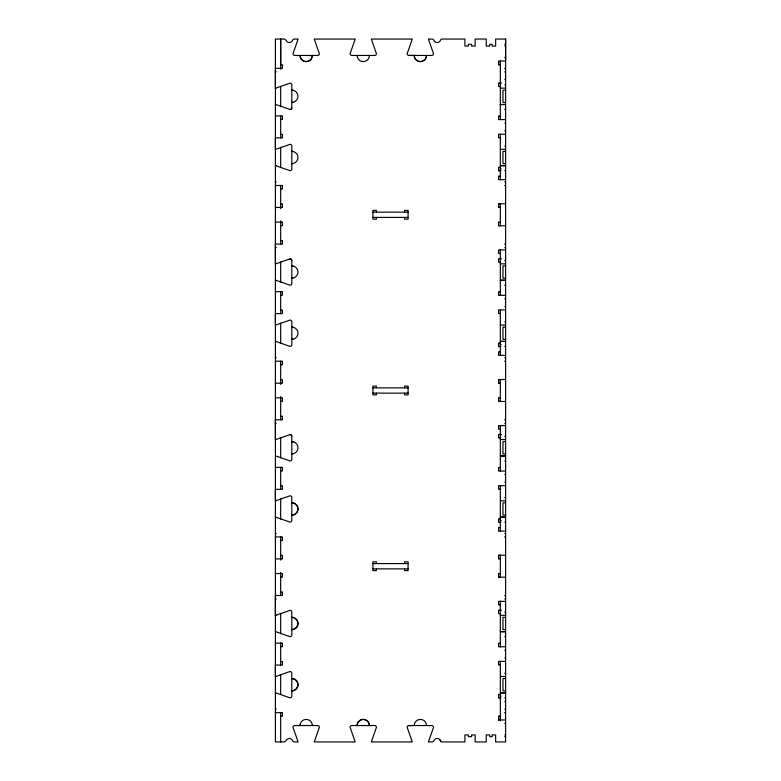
<?xml version="1.0" encoding="UTF-8"?>
<svg xmlns="http://www.w3.org/2000/svg" width="781" height="781" viewBox="0 0 781 781"><rect width="100%" height="100%" fill="white"/><g stroke="black" fill="none" stroke-linecap="round" stroke-linejoin="round"><path stroke-width="1.17" d="M275.4 692.835A1.757 1.757 0 0 1 275.898 692.913L290.044 697.863A1.757 1.757 0 0 0 291.801 696.105L291.801 673.261A1.757 1.757 0 0 0 290.044 671.504L275.898 676.453A1.757 1.757 0 0 1 275.4 676.522L275.4 665.07L282.429 665.07L282.429 661.556L280.672 661.556M275.4 631.653A1.757 1.757 0 0 1 275.898 631.722L290.044 636.671A1.757 1.757 0 0 0 291.801 634.914L291.801 612.07A1.757 1.757 0 0 0 290.044 610.312L275.898 615.262A1.757 1.757 0 0 1 275.4 615.34L275.4 595.512L282.429 595.512L282.429 591.998L280.672 591.998M275.4 517.11A1.757 1.757 0 0 1 275.898 517.188L290.044 522.138A1.757 1.757 0 0 0 291.801 520.38L291.801 497.536A1.757 1.757 0 0 0 290.044 495.779L275.898 500.728A1.757 1.757 0 0 1 275.4 500.797L275.4 489.345L282.429 489.345L282.429 485.831L280.672 485.831M275.4 104.478A1.757 1.757 0 0 1 275.898 104.547L290.044 109.496A1.757 1.757 0 0 0 291.801 107.739L291.801 84.895A1.757 1.757 0 0 0 290.044 83.137L275.898 88.087A1.757 1.757 0 0 1 275.4 88.165L275.4 68.337L282.429 68.337L282.429 64.823L280.672 64.823L280.672 39.05L280.672 69.216M505.6 39.05L505.6 741.95L495.642 741.95L495.642 734.921L492.128 734.921L492.128 736.678L489.755 736.678L489.755 734.921L486.241 734.921L486.241 741.95L475.141 741.95L475.141 734.921L471.626 734.921L471.626 736.678L468.405 736.678L468.405 734.921L464.89 734.921L464.89 741.95L442.144 741.95A1.757 1.757 0 0 1 440.494 740.778A3.514 3.514 0 0 0 433.865 740.778L432.723 741.872L428.505 741.95A1.757 1.757 0 0 1 428.574 741.452L433.523 727.306A1.757 1.757 0 0 0 431.766 725.549L408.922 725.549A1.757 1.757 0 0 0 407.165 727.306L412.114 741.452A1.767 1.767 0 0 1 412.183 741.95L371.424 741.95A1.757 1.757 0 0 1 371.492 741.452L376.442 727.306A1.757 1.757 0 0 0 374.685 725.549L351.84 725.549A1.757 1.757 0 0 0 350.083 727.306L355.033 741.452A1.767 1.767 0 0 1 355.101 741.95L314.343 741.95A1.757 1.757 0 0 1 314.411 741.452L319.361 727.306A1.757 1.757 0 0 0 317.603 725.549L294.759 725.549A1.757 1.757 0 0 0 293.002 727.306L297.951 741.452A1.767 1.767 0 0 1 298.02 741.95L294.32 741.95A1.757 1.757 0 0 1 292.66 740.778A3.514 3.514 0 0 0 286.031 740.778L284.382 741.95L275.4 741.95L275.4 39.05L284.382 39.05L286.031 40.221A3.514 3.514 0 0 0 292.66 40.221A1.757 1.757 0 0 1 294.32 39.05L298.03 39.05A1.767 1.767 0 0 1 297.951 39.548L293.002 53.694A1.757 1.757 0 0 0 294.759 55.451L317.603 55.451A1.757 1.757 0 0 0 319.361 53.694L314.411 39.548A1.757 1.757 0 0 1 314.343 39.05L355.111 39.05A1.767 1.767 0 0 1 355.033 39.548L350.083 53.694A1.757 1.757 0 0 0 351.84 55.451L374.685 55.451A1.757 1.757 0 0 0 376.442 53.694L371.492 39.548A1.757 1.757 0 0 1 371.424 39.05L412.192 39.05A1.767 1.767 0 0 1 412.114 39.548L407.165 53.694A1.757 1.757 0 0 0 408.922 55.451L431.766 55.451A1.757 1.757 0 0 0 433.523 53.694L428.574 39.548A1.757 1.757 0 0 1 428.496 39.05L432.723 39.128L433.865 40.221A3.514 3.514 0 0 0 439.996 41.149L440.738 39.753A1.757 1.757 0 0 1 442.144 39.05L464.89 39.05L464.89 46.079L468.405 46.079L468.405 44.322L471.626 44.322L471.626 46.079L475.141 46.079L475.141 39.05L486.241 39.05L486.241 46.079L489.755 46.079L489.755 44.322L492.128 44.322L492.128 46.079L495.642 46.079L495.642 39.05L505.6 39.05L505.6 61.016L498.571 61.016L498.571 64.53L500.328 64.53M275.898 280.272A1.757 1.757 0 0 0 275.4 280.203A1.767 1.767 0 0 1 275.898 280.272L290.044 285.221A1.757 1.757 0 0 0 291.801 283.464L291.801 260.62A1.757 1.757 0 0 0 290.044 258.862L275.898 263.812A1.757 1.757 0 0 1 275.4 263.89L275.4 244.062L282.429 244.062L282.429 240.548L280.672 240.548M275.4 455.928A1.757 1.757 0 0 1 275.898 455.997L290.044 460.946A1.757 1.757 0 0 0 291.801 459.189L291.801 436.345A1.757 1.757 0 0 0 290.044 434.587L275.898 439.537A1.757 1.757 0 0 1 275.4 439.615L275.4 419.787L282.429 419.787L282.429 416.273L280.672 416.273M408.6 725.578L414.194 725.549A6.15 6.15 0 0 1 420.344 719.399A6.15 6.15 0 0 1 426.494 725.549M504.721 44.322L505.6 44.322M504.721 46.079L505.6 46.079M504.721 57.501L505.6 57.501M498.571 61.601L500.328 61.601M498.571 64.823L500.328 64.823M504.546 68.337L505.6 68.337M275.4 71.852L276.279 71.852M504.721 71.852L505.6 71.852M504.721 79.467L505.6 79.467M500.914 82.981L498.571 82.981L498.571 86.496L500.328 86.496M500.328 83.137L501.207 83.137M504.721 84.895L505.6 84.895M500.328 88.165L505.6 88.087M505.6 90.166L502.964 90.166L502.964 102.467L505.6 102.467M500.328 104.478L505.6 104.478M500.328 104.547L504.721 104.547M504.721 109.496L505.6 109.496M275.4 115.93L282.429 115.93L282.429 119.444L280.672 119.444M500.328 116.076L498.571 116.076L498.571 119.591L505.6 119.591M504.721 123.105L505.6 123.105M504.721 130.72L505.6 130.72M505.6 134.234L498.571 134.234L498.571 137.749L500.328 137.749M280.672 134.381L282.429 134.381L282.429 137.895L275.4 137.895L275.4 149.347A1.757 1.757 0 0 0 275.898 149.278L290.044 144.329A1.757 1.757 0 0 1 291.801 146.086L291.801 168.93A1.757 1.757 0 0 1 290.044 170.688L275.898 165.738A1.767 1.767 0 0 0 275.4 165.66A1.757 1.757 0 0 1 275.898 165.738M504.721 146.086L505.6 146.086M500.328 149.347L505.6 149.278M505.6 151.358L502.964 151.358L502.964 163.659L505.6 163.659M505.6 165.66L500.328 165.66L504.721 165.738M500.328 167.329L498.571 167.329L498.571 170.844L500.914 170.844M500.328 168.93L501.207 168.93M504.721 170.688L505.6 170.688M500.328 176.115L498.571 176.115L498.571 179.63L505.6 179.63M275.4 181.973L276.279 181.973M504.721 181.973L505.6 181.973M275.4 185.487L282.429 185.487L282.429 189.002L280.672 189.002M504.546 185.487L505.6 185.487M505.6 203.792L498.571 203.792L498.571 207.453M280.672 203.939L282.429 203.939L282.429 207.453L275.4 207.453M498.571 203.939L500.328 203.939M498.571 207.307L500.328 207.307M372.928 212.139L408.072 212.139M372.928 217.411L408.072 217.411M275.4 222.097L282.429 222.097L282.429 225.611L280.672 225.611M498.571 222.243L500.328 222.243M498.571 225.611L500.328 225.611M505.6 225.758L498.571 225.758L498.571 222.097M504.546 244.062L505.6 244.062M275.4 247.577L276.279 247.577M504.721 247.577L505.6 247.577M505.6 249.92L498.571 249.92L498.571 253.435L500.328 253.435M500.914 258.706L498.571 258.706L498.571 262.221L500.328 262.221M500.328 258.862L501.207 258.862M504.721 260.62L505.6 260.62M500.328 263.89L505.6 263.812M505.6 265.891L502.964 265.891L502.964 278.192L505.6 278.192M500.328 280.203L505.6 280.203M500.328 280.272L504.721 280.272M504.721 285.221L505.6 285.221M275.4 291.655L282.429 291.655L282.429 295.169L280.672 295.169M500.328 291.801L498.571 291.801L498.571 295.316L505.6 295.316M504.721 298.83L505.6 298.83M504.721 306.445L505.6 306.445M505.6 309.959L498.571 309.959L498.571 313.474L500.328 313.474M280.672 310.106L282.429 310.106L282.429 313.62L275.4 313.62L275.4 325.072A1.757 1.757 0 0 0 275.898 325.003L290.044 320.054A1.757 1.757 0 0 1 291.801 321.811L291.801 344.655A1.757 1.757 0 0 1 290.044 346.413L275.898 341.463A1.767 1.767 0 0 0 275.4 341.385A1.757 1.757 0 0 1 275.898 341.463M504.721 321.811L505.6 321.811M500.328 325.072L505.6 325.003M505.6 327.083L502.964 327.083L502.964 339.384L505.6 339.384M505.6 341.385L500.328 341.385L504.721 341.463M500.328 343.054L498.571 343.054L498.571 346.569L500.914 346.569M500.328 344.655L501.207 344.655M504.721 346.413L505.6 346.413M500.328 351.84L498.571 351.84L498.571 355.355L505.6 355.355M275.4 357.698L276.279 357.698M504.721 357.698L505.6 357.698M275.4 361.212L282.429 361.212L282.429 364.727L280.672 364.727M504.546 361.212L505.6 361.212M505.6 379.517L498.571 379.517L498.571 383.178M280.672 379.664L282.429 379.664L282.429 383.178L275.4 383.178M498.571 379.664L500.328 379.664M498.571 383.032L500.328 383.032M372.928 387.864L408.072 387.864M372.928 393.136L408.072 393.136M275.4 397.822L282.429 397.822L282.429 401.336L280.672 401.336M498.571 397.968L500.328 397.968M498.571 401.336L500.328 401.336M505.6 401.483L498.571 401.483L498.571 397.822M504.546 419.787L505.6 419.787M275.4 423.302L276.279 423.302M504.721 423.302L505.6 423.302M505.6 425.645L498.571 425.645L498.571 429.159L500.328 429.159M500.914 434.431L498.571 434.431L498.571 437.946L500.328 437.946M500.328 434.587L501.207 434.587M504.721 436.345L505.6 436.345M500.328 439.615L505.6 439.537M505.6 441.616L502.964 441.616L502.964 453.917L505.6 453.917M500.328 455.928L505.6 455.928M500.328 455.997L504.721 455.997M504.721 460.946L505.6 460.946M275.4 467.38L282.429 467.38L282.429 470.894L280.672 470.894M500.328 467.526L498.571 467.526L498.571 471.041L505.6 471.041M504.721 474.555L505.6 474.555M504.721 482.17L505.6 482.17M505.6 485.684L498.571 485.684L498.571 489.199L500.328 489.199M504.721 497.536L505.6 497.536M500.328 500.797L505.6 500.797M505.6 502.808L502.964 502.808L502.964 515.109L505.6 515.109M505.6 517.11L500.328 517.11L504.721 517.188M500.328 518.779L498.571 518.779L498.571 522.294L500.914 522.294M500.328 520.38L501.207 520.38M504.721 522.138L505.6 522.138M500.328 527.565L498.571 527.565L498.571 531.08L505.6 531.08M275.4 533.423L276.279 533.423M504.721 533.423L505.6 533.423M275.4 536.938L282.429 536.938L282.429 540.452L280.672 540.452M504.546 536.938L505.6 536.938M505.6 555.242L498.571 555.242L498.571 558.903M280.672 555.389L282.429 555.389L282.429 558.903L275.4 558.903M498.571 555.389L500.328 555.389M498.571 558.757L500.328 558.757M372.928 563.589L408.072 563.589M372.928 568.861L408.072 568.861M275.4 573.547L282.429 573.547L282.429 577.061L280.672 577.061M498.571 573.693L500.328 573.693M498.571 577.061L500.328 577.061M505.6 577.208L498.571 577.208L498.571 573.547M504.546 595.512L505.6 595.512M275.4 599.027L276.279 599.027M504.721 599.027L505.6 599.027M505.6 601.37L498.571 601.37L498.571 604.885L500.328 604.885M500.914 610.156L498.571 610.156L498.571 613.671L500.328 613.671M500.328 610.312L501.207 610.312M504.721 612.07L505.6 612.07M500.328 615.34L505.6 615.262M505.6 617.341L502.964 617.341L502.964 629.642L505.6 629.642M500.328 631.653L505.6 631.653M500.328 631.722L504.721 631.722M504.721 636.671L505.6 636.671M275.4 643.105L282.429 643.105L282.429 646.619L280.672 646.619M500.328 643.251L498.571 643.251L498.571 646.766L505.6 646.766M504.721 650.28L505.6 650.28M504.721 657.895L505.6 657.895M505.6 661.409L498.571 661.409L498.571 664.924L500.328 664.924M504.721 673.261L505.6 673.261M500.328 676.522L505.6 676.453M505.6 678.533L502.964 678.533L502.964 690.834L505.6 690.834M505.6 692.835L500.328 692.835L504.721 692.913M500.328 694.504L498.571 694.504L498.571 698.019L500.914 698.019M500.328 696.105L501.207 696.105M504.721 697.863L505.6 697.863M504.721 701.533L505.6 701.533M275.4 709.148L276.279 709.148M504.721 709.148L505.6 709.148M275.4 712.662L282.429 712.662L282.429 716.177L280.672 716.177M504.546 712.662L505.6 712.662M498.571 716.177L500.328 716.177M500.328 716.47L498.571 716.47L498.571 720.277M498.571 719.399L500.328 719.399M498.571 719.984L505.6 719.984M504.721 723.499L505.6 723.499M504.721 734.921L505.6 734.921M504.721 736.678L505.6 736.678M408.6 55.422L414.194 55.451A6.15 6.15 0 0 0 420.344 61.601A6.15 6.15 0 0 0 426.494 55.451A6.15 6.15 0 0 1 420.344 61.601A6.15 6.15 0 0 1 414.194 55.451M439.996 739.851L440.738 741.247M500.328 61.016L500.328 119.591M500.328 134.234L500.328 179.796M500.328 203.792L500.328 225.758M500.328 249.754L500.328 295.316M500.328 309.959L500.328 355.521M500.328 379.517L500.328 401.483M500.328 425.479L500.328 471.041M500.328 485.684L500.328 531.246M500.328 555.242L500.328 577.208M500.328 601.204L500.328 646.766M500.328 661.409L500.328 720.863M404.558 212.139L404.558 210.382L408.072 210.382L408.072 219.168L404.558 219.168L404.558 217.411M404.558 387.864L404.558 386.107L408.072 386.107L408.072 394.893L404.558 394.893L404.558 393.136M404.558 563.589L404.558 561.832L408.072 561.832L408.072 570.618L404.558 570.618L404.558 568.861M376.442 212.139L376.442 210.382L372.928 210.382L372.928 219.168L376.442 219.168L376.442 217.411M376.442 387.864L376.442 386.107L372.928 386.107L372.928 394.893L376.442 394.893L376.442 393.136M376.442 563.589L376.442 561.832L372.928 561.832L372.928 570.618L376.442 570.618L376.442 568.861M280.672 86.515L280.672 106.528M280.672 115.93L280.672 137.895M280.672 147.375L280.672 167.661M280.672 185.487L280.672 208.673M280.672 220.877L280.672 244.062M280.672 261.889L280.672 282.175M280.672 291.655L280.672 313.62M280.672 323.1L280.672 343.386M280.672 361.212L280.672 384.398M280.672 396.602L280.672 419.787M280.672 437.614L280.672 457.9M280.672 467.38L280.672 489.345M280.672 498.825L280.672 519.111M280.672 536.938L280.672 560.123M280.672 572.327L280.672 595.512M280.672 613.339L280.672 633.625M280.672 643.105L280.672 665.07M280.672 674.472L280.672 694.485M280.672 712.662L280.672 741.95M291.801 107.739A1.757 1.757 0 0 1 290.044 109.496M275.898 88.087A1.767 1.767 0 0 1 275.4 88.165M292.358 90.196A6.15 6.15 0 0 0 291.801 90.166A6.15 6.15 0 0 1 297.951 96.317A6.15 6.15 0 0 1 291.801 102.467A6.15 6.15 0 0 0 292.358 102.448M290.044 258.862A1.757 1.757 0 0 1 291.801 260.62M275.898 500.728A1.767 1.767 0 0 1 275.4 500.797M290.044 434.587A1.757 1.757 0 0 1 291.801 436.345M292.358 441.646A6.15 6.15 0 0 0 291.801 441.616A6.15 6.15 0 0 1 297.951 447.767A6.15 6.15 0 0 1 291.801 453.917A6.15 6.15 0 0 0 292.358 453.898M275.898 676.453A1.767 1.767 0 0 1 275.4 676.522M275.898 615.262A1.767 1.767 0 0 1 275.4 615.34M369.413 55.451A6.15 6.15 0 0 1 363.263 61.601A6.15 6.15 0 0 1 357.112 55.451M292.924 339.276A6.15 6.15 0 0 1 291.801 339.384A6.15 6.15 0 0 0 297.951 333.233A6.15 6.15 0 0 0 291.801 327.083A6.15 6.15 0 0 1 292.924 327.18M292.924 278.095A6.15 6.15 0 0 1 291.801 278.192A6.15 6.15 0 0 0 297.951 272.042A6.15 6.15 0 0 0 291.801 265.891A6.15 6.15 0 0 1 292.924 265.999M292.924 453.82A6.15 6.15 0 0 1 291.801 453.917M291.801 441.616A6.15 6.15 0 0 1 292.924 441.724M300.06 724.993A6.15 6.15 0 0 0 300.031 725.549A6.15 6.15 0 0 1 306.181 719.399A6.15 6.15 0 0 1 312.332 725.549A6.15 6.15 0 0 0 312.302 724.993M292.924 163.551A6.15 6.15 0 0 1 291.801 163.659A6.15 6.15 0 0 0 297.951 157.508A6.15 6.15 0 0 0 291.801 151.358A6.15 6.15 0 0 1 292.924 151.455M292.924 102.37A6.15 6.15 0 0 1 291.801 102.467M291.801 90.166A6.15 6.15 0 0 1 292.924 90.274M297.951 508.958A6.15 6.15 0 0 0 291.801 502.808A6.15 6.15 0 0 1 297.951 508.958A6.15 6.15 0 0 1 291.801 515.109A6.15 6.15 0 0 0 297.951 508.958M297.951 623.492A6.15 6.15 0 0 0 291.801 617.341A6.15 6.15 0 0 1 297.951 623.492A6.15 6.15 0 0 1 291.801 629.642A6.15 6.15 0 0 0 297.951 623.492M297.951 684.683A6.15 6.15 0 0 0 291.801 678.533A6.15 6.15 0 0 1 297.951 684.683A6.15 6.15 0 0 1 291.801 690.834A6.15 6.15 0 0 0 297.951 684.683M363.263 719.399A6.15 6.15 0 0 0 357.112 725.549A6.15 6.15 0 0 1 363.263 719.399A6.15 6.15 0 0 1 369.413 725.549A6.15 6.15 0 0 0 363.263 719.399M306.181 61.601A6.15 6.15 0 0 0 312.332 55.451A6.15 6.15 0 0 1 306.181 61.601A6.15 6.15 0 0 1 300.031 55.451A6.15 6.15 0 0 0 306.181 61.601"/></g></svg>
